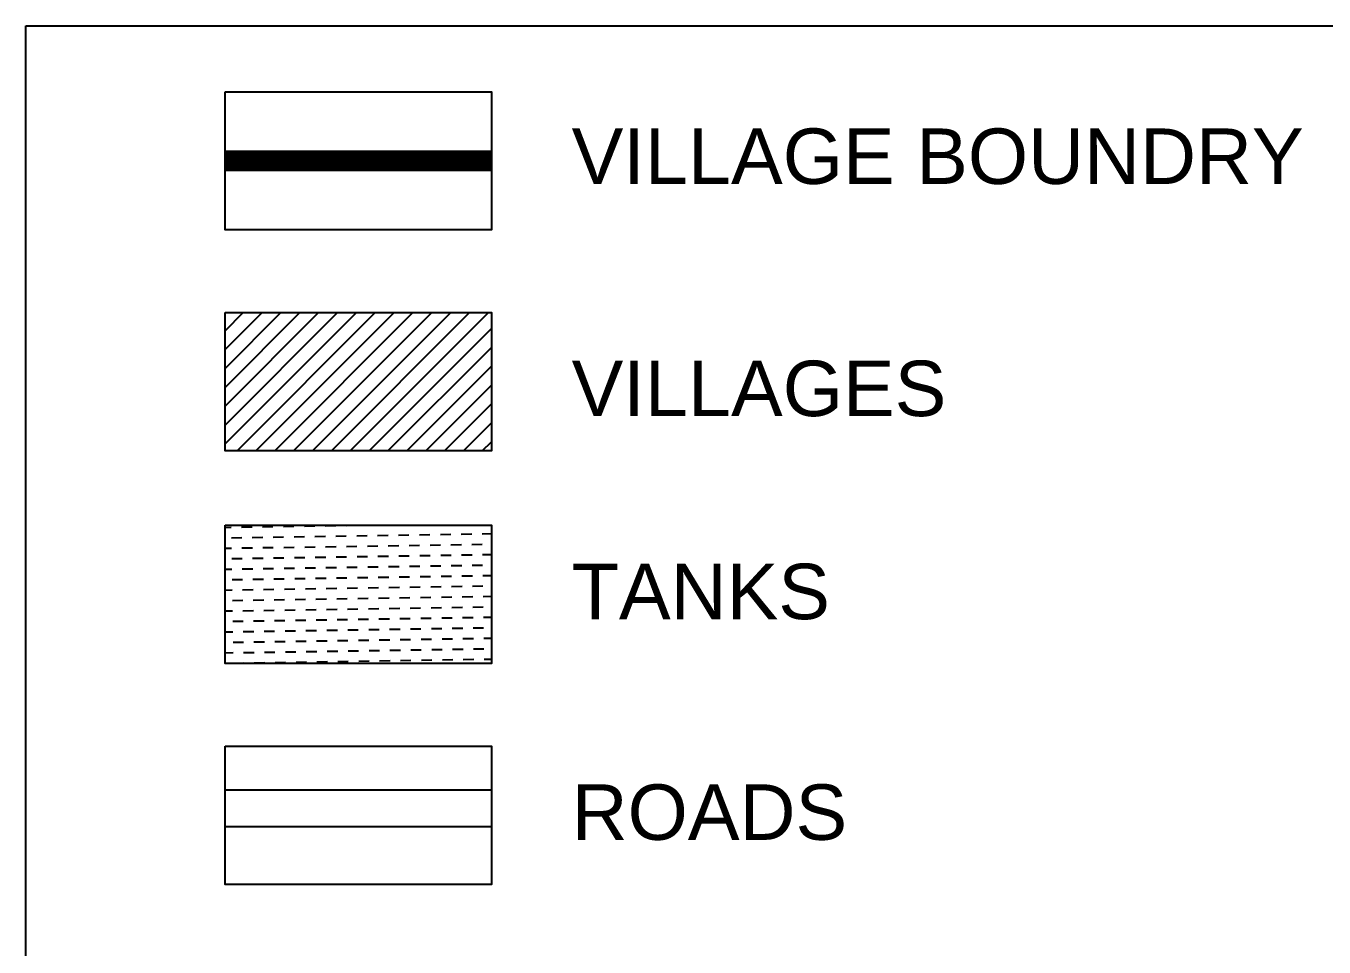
# Model space of a CAD drawing. Header units: inches. Extents: x 45 to 985, y 114 to 777.
# Drawn here: x 782.7 to 904.3, y 213.3 to 299.6 of the extents above; entities that cross this region are included whole.
import ezdxf

# ---------------------------------------------------------------- set-up
doc = ezdxf.new("R2010")
doc.units = ezdxf.units.IN
doc.header["$LTSCALE"] = 15
doc.header["$MEASUREMENT"] = 0
for name, color, linetype in [('chainage', 7, 'Continuous'), ('ROAD-CT', 50, 'Continuous'), ('TANKS', 4, 'Continuous'), ('V', 6, 'Continuous'), ('VILLAGE', 20, 'SL'), ('VILLAGE BOUNDARY', 200, 'Continuous')]:
    doc.layers.add(name, color=color, linetype=linetype)
doc.styles.get("Standard").update_dxf_attribs({"font": 'arial.ttf'})
doc.linetypes.add('SL', pattern='A,8e-06,[1,streme line,S=0.066667,R=0,X=0,Y=0],-0.839413', length=0.839421)

msp = doc.modelspace()

# ---------------------------------------------------------------- hatches: boundary and pattern name
at = {"layer": 'TANKS'}
h = msp.add_hatch(dxfattribs=at)
h.set_pattern_fill('DASH', color=5, scale=7.835776, angle=0.9117, style=0)
h.set_pattern_definition([(0.9117137, (-9451.2736, -65627.7383), (0.963762863, 0.99493306), [0.979471962, -0.979471962])])
h.paths.add_polyline_path([(801.35, 252.79), (826.31, 252.79), (826.31, 239.85), (801.35, 239.85)])
at = {"layer": 'VILLAGE'}
h = msp.add_hatch(dxfattribs=at)
h.set_pattern_fill('ANSI31', color=256, scale=10, style=0)
h.paths.add_polyline_path([(801.35, 272.72), (826.31, 272.72), (826.31, 259.77), (801.35, 259.77)])

# ---------------------------------------------------------------- linework, layer by layer
at = {"layer": 'ROAD-CT', "color": 2}
for points in [[(801.35, 228), (826.31, 228)], [(801.35, 224.55), (826.31, 224.55)]]:
    msp.add_lwpolyline(points, dxfattribs=at)
at = {"layer": 'V', "color": 0}
for points in [[(782.69, 299.59), (959.03, 299.59), (959.03, 133.73), (782.69, 133.73)], [(801.35, 293.42), (826.31, 293.42), (826.31, 280.48), (801.35, 280.48)], [(801.35, 272.72), (826.31, 272.72), (826.31, 259.77), (801.35, 259.77)], [(801.35, 252.79), (826.31, 252.79), (826.31, 239.85), (801.35, 239.85)], [(801.35, 232.08), (826.31, 232.08), (826.31, 219.14), (801.35, 219.14)]]:
    msp.add_lwpolyline(points, close=True, dxfattribs=at)
at = {"layer": 'VILLAGE BOUNDARY', "color": 5, "const_width": 1.96}
msp.add_lwpolyline([(801.35, 286.95), (826.31, 286.95)], dxfattribs=at)

# ---------------------------------------------------------------- texts
at = {"layer": 'chainage', "color": 0}
for s, height, p in [('VILLAGE BOUNDRY', 5.1989, (833.83, 284.78)), ('VILLAGES ', 5.199, (833.83, 263.02)), ('TANKS', 5.199, (833.83, 243.99)), ('ROADS', 5.199, (833.83, 223.31))]:
    msp.add_text(s, height=height, dxfattribs=at).set_placement(p)

doc.saveas('drawing.dxf')
